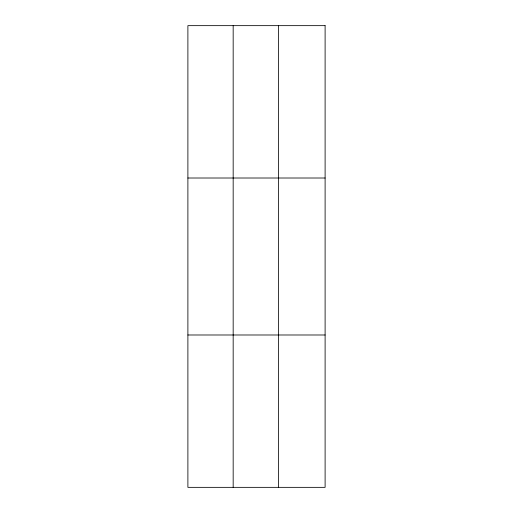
<?xml version="1.0" encoding="UTF-8"?>
<svg xmlns="http://www.w3.org/2000/svg" width="513" height="513" viewBox="0 0 513 513"><rect width="100%" height="100%" fill="white"/><g stroke="black" fill="none" stroke-linecap="round" stroke-linejoin="round"><path stroke-width="0.77" d="M233.171 487.35L233.171 25.65M278.456 487.35L278.456 25.65M187.893 178.011L325.107 178.011M187.893 334.989L325.107 334.989M325.107 25.65L325.107 487.35L187.893 487.35L187.893 25.65L325.107 25.65"/></g></svg>
